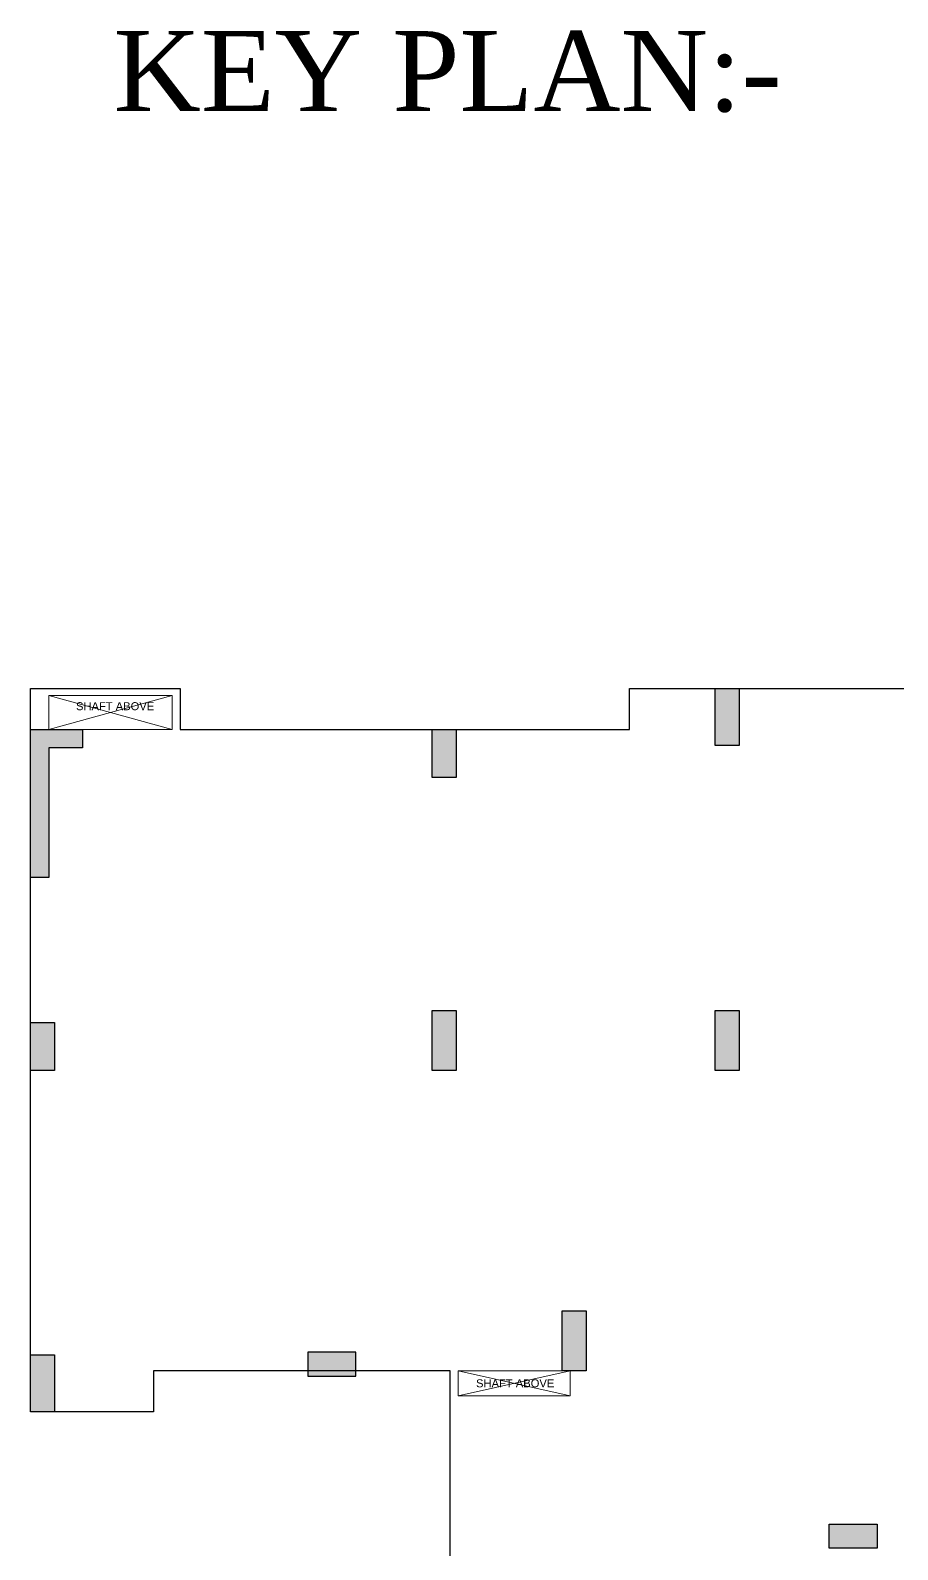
# Model space of a CAD drawing. Header units: millimetres. Extents: x 1277257 to 1543892, y 206696 to 309376.
# Drawn here: x 1277257 to 1288092, y 288847 to 307827 of the extents above; entities that cross this region are included whole.
import ezdxf

# ---------------------------------------------------------------- set-up
doc = ezdxf.new("R2010")
doc.units = ezdxf.units.MM
doc.header["$LTSCALE"] = 500
doc.header["$MEASUREMENT"] = 0
doc.linetypes.add('HIDDEN', pattern=[0.375, 0.25, -0.125])
for name, color, linetype in [('ARROW', 1, 'Continuous'), ('TEXT-RM NAME', 6, 'Continuous'), ('TOWER AREA COLUMN.', 6, 'Continuous')]:
    doc.layers.add(name, color=color, linetype=linetype)
doc.layers.add('TOWER COL HATCH', color=253, linetype='Continuous', lineweight=20)
doc.layers.add('Wall', color=2, linetype='Continuous', lineweight=15)
doc.styles.get("Standard").update_dxf_attribs({"font": 'arial.ttf'})
doc.styles.add('TIMESNEWROMAN', font='times.ttf', dxfattribs={"height": 300})

msp = doc.modelspace()

# ---------------------------------------------------------------- hatches: boundary and pattern name
at = {"layer": 'TOWER COL HATCH'}
h = msp.add_hatch(color=253, dxfattribs=at)
h.dxf.hatch_style = 1
h.paths.add_polyline_path([(1286112.1, 298891.6), (1285812.1, 298891.6), (1285812.1, 299606.6), (1286112.1, 299606.6)])
h = msp.add_hatch(color=253, dxfattribs=at)
h.dxf.hatch_style = 1
h.paths.add_polyline_path([(1277257.1, 297241.6), (1277257.1, 299091.6), (1277907.1, 299091.6), (1277907.1, 298861.6), (1277487.1, 298861.6), (1277487.1, 297241.6)])
h = msp.add_hatch(color=253, dxfattribs=at)
h.dxf.hatch_style = 1
h.paths.add_polyline_path([(1282577.1, 298491.6), (1282277.1, 298491.6), (1282277.1, 299091.6), (1282577.1, 299091.6)])
h = msp.add_hatch(color=253, dxfattribs=at)
h.dxf.hatch_style = 1
h.paths.add_polyline_path([(1282577.1, 294831.6), (1282277.1, 294831.6), (1282277.1, 295581.6), (1282577.1, 295581.6)])
h = msp.add_hatch(color=253, dxfattribs=at)
h.dxf.hatch_style = 1
h.paths.add_polyline_path([(1286112.1, 294831.6), (1285812.1, 294831.6), (1285812.1, 295581.6), (1286112.1, 295581.6)])
h = msp.add_hatch(color=253, dxfattribs=at)
h.dxf.hatch_style = 1
h.paths.add_polyline_path([(1277557.1, 294831.6), (1277257.1, 294831.6), (1277257.1, 295431.6), (1277557.1, 295431.6)])
h = msp.add_hatch(color=253, dxfattribs=at)
h.dxf.hatch_style = 1
h.paths.add_polyline_path([(1284202, 291081.6), (1283902, 291081.6), (1283902, 291831.6), (1284202, 291831.6)])
h = msp.add_hatch(color=253, dxfattribs=at)
h.dxf.hatch_style = 1
h.paths.add_polyline_path([(1277557.1, 290566.6), (1277257.1, 290566.6), (1277257.1, 291281.6), (1277557.1, 291281.6)])
h = msp.add_hatch(color=253, dxfattribs=at)
h.dxf.hatch_style = 1
h.paths.add_polyline_path([(1281322.1, 291011.6), (1281322.1, 291311.6), (1280722.1, 291311.6), (1280722.1, 291011.6)])
h = msp.add_hatch(color=253, dxfattribs=at)
h.dxf.hatch_style = 1
h.paths.add_polyline_path([(1287236.8, 288866.5), (1287236.8, 289166.5), (1287836.8, 289166.5), (1287836.8, 288866.5)])

# ---------------------------------------------------------------- linework, layer by layer
at = {"color": 6, "linetype": 'Continuous'}
for p, q in [((1277257.1, 290566.6), (1277257.1, 299606.6)), ((1277257.1, 299606.6), (1279127.1, 299606.6)), ((1279127.1, 299606.6), (1279127.1, 299091.6)), ((1284742.1, 299091.6), (1284742.1, 299606.6)), ((1284742.1, 299606.6), (1289527.1, 299606.6)), ((1279127.1, 299091.6), (1284742.1, 299091.6)), ((1282502.1, 291081.6), (1278797, 291081.6)), ((1278797, 291081.6), (1278797, 290566.6)), ((1282502.1, 286951.4), (1282502.1, 291081.6)), ((1278797, 290566.6), (1277257.1, 290566.6))]:
    msp.add_line(p, q, dxfattribs=at)
at = {"layer": 'TOWER AREA COLUMN.'}
for points in [[(1286112.1, 298891.6), (1285812.1, 298891.6), (1285812.1, 299606.6), (1286112.1, 299606.6)], [(1282577.1, 298491.6), (1282277.1, 298491.6), (1282277.1, 299091.6), (1282577.1, 299091.6)], [(1282577.1, 294831.6), (1282277.1, 294831.6), (1282277.1, 295581.6), (1282577.1, 295581.6)], [(1286112.1, 294831.6), (1285812.1, 294831.6), (1285812.1, 295581.6), (1286112.1, 295581.6)], [(1277557.1, 294831.6), (1277257.1, 294831.6), (1277257.1, 295431.6), (1277557.1, 295431.6)], [(1284202, 291081.6), (1283902, 291081.6), (1283902, 291831.6), (1284202, 291831.6)], [(1277557.1, 290566.6), (1277257.1, 290566.6), (1277257.1, 291281.6), (1277557.1, 291281.6)], [(1281322.1, 291011.6), (1281322.1, 291311.6), (1280722.1, 291311.6), (1280722.1, 291011.6)], [(1287236.8, 288866.5), (1287236.8, 289166.5), (1287836.8, 289166.5), (1287836.8, 288866.5)]]:
    msp.add_lwpolyline(points, close=True, dxfattribs=at)
msp.add_lwpolyline([(1277257.1, 297241.6), (1277257.1, 299091.6), (1277907.1, 299091.6), (1277907.1, 298861.6), (1277487.1, 298861.6), (1277487.1, 297241.6), (1277257.1, 297241.6)], dxfattribs=at)
at = {"layer": 'Wall', "linetype": 'HIDDEN', "ltscale": 100}
for p, q in [((1277487.1, 299516.6), (1279027.1, 299516.6)), ((1277487.1, 299091.6), (1277487.1, 299516.6)), ((1277487.1, 299516.6), (1279027.1, 299091.6)), ((1279027.1, 299516.6), (1277487.1, 299091.6)), ((1279027.1, 299516.6), (1279027.1, 299091.6)), ((1279027.1, 299091.6), (1277487.1, 299091.6)), ((1282602.1, 291081.6), (1284002.1, 291081.6)), ((1282602.1, 290766.6), (1282602.1, 291081.6)), ((1282602.1, 291081.6), (1284002.1, 290766.6)), ((1284002.1, 291081.6), (1282602.1, 290766.6)), ((1284002.1, 291081.6), (1284002.1, 290766.6)), ((1284002.1, 290766.6), (1282602.1, 290766.6))]:
    msp.add_line(p, q, dxfattribs=at)

# ---------------------------------------------------------------- texts
at = {"layer": 'ARROW', "color": 7, "ltscale": 6500, "insert": (1278296.7, 307818.7, 468.1), "char_height": 1000, "width": 29104.625, "attachment_point": 1, "style": 'TIMESNEWROMAN'}
msp.add_mtext('KEY PLAN:-', dxfattribs=at)
at = {"layer": 'TEXT-RM NAME'}
for p in [(1277826.5, 299333.6), (1282824.9, 290874.2)]:
    msp.add_text('SHAFT ABOVE', height=100, rotation=360, dxfattribs=at).set_placement(p)

doc.saveas('drawing.dxf')
